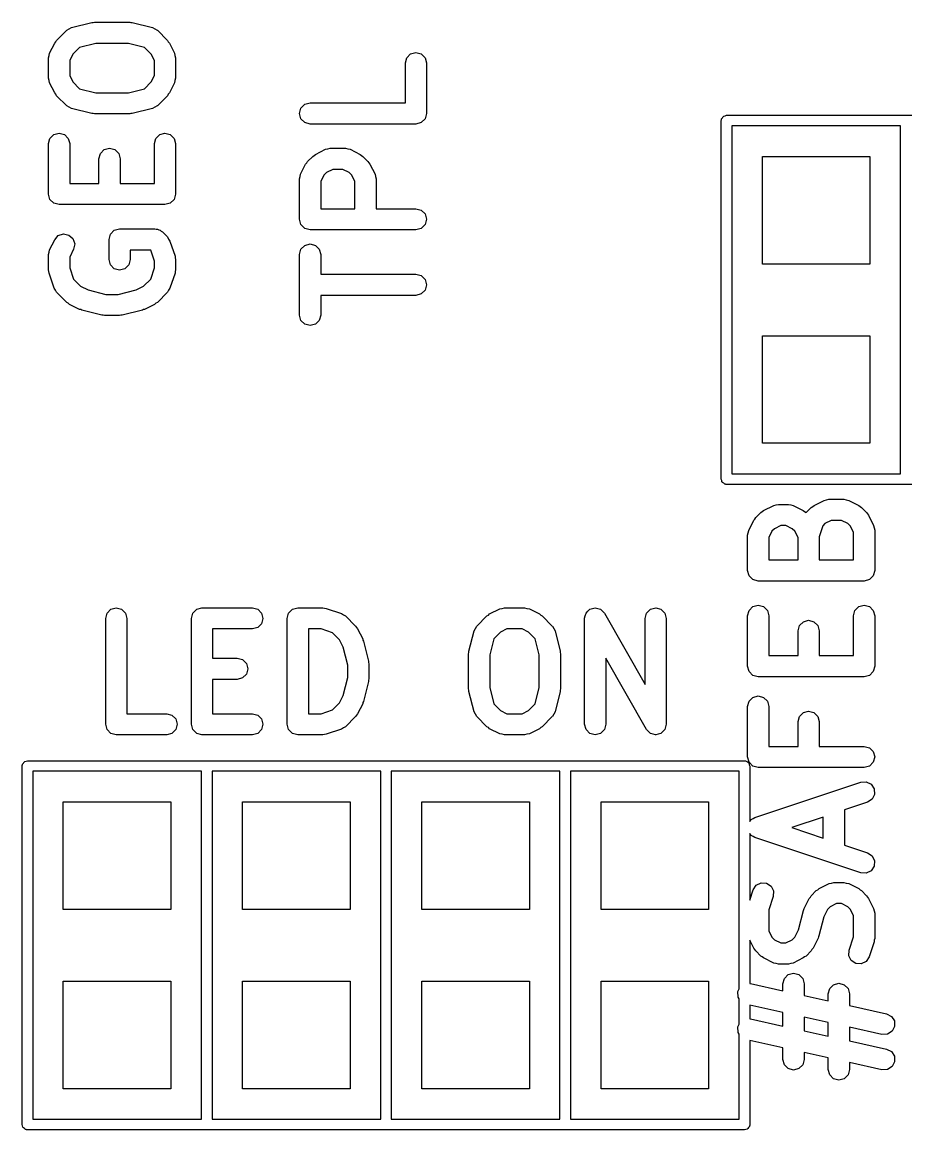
# Model space of a CAD drawing. Extents: x 0.01 to 2.32, y 0.03 to 1.59.
# Drawn here: x 0.717 to 1.21, y 0.947 to 1.565 of the extents above; entities that cross this region are included whole.
import ezdxf

# ---------------------------------------------------------------- set-up
doc = ezdxf.new("R2010")
doc.units = 0
doc.header["$MEASUREMENT"] = 0
doc.layers.add('BLACK', color=7, linetype='CONTINUOUS')

msp = doc.modelspace()

# ---------------------------------------------------------------- linework, layer by layer
at = {"layer": 'BLACK', "linetype": 'CONTINUOUS'}
for p, q in [((0.74466, 1.56193), (0.75591, 1.56474)), ((0.75591, 1.56474), (0.75664, 1.56473)), ((0.75664, 1.56473), (0.75735, 1.56492)), ((0.75735, 1.56492), (0.77703, 1.56492)), ((0.77703, 1.56492), (0.77773, 1.56473)), ((0.77773, 1.56473), (0.77846, 1.56474)), ((0.77846, 1.56474), (0.78971, 1.56193)), ((0.7363, 1.55475), (0.74192, 1.56037)), ((0.74192, 1.56037), (0.74196, 1.5604)), ((0.74196, 1.5604), (0.74199, 1.56044)), ((0.74199, 1.56044), (0.74329, 1.56116)), ((0.74329, 1.56116), (0.74457, 1.5619)), ((0.74457, 1.5619), (0.74462, 1.5619)), ((0.74462, 1.5619), (0.74466, 1.56193)), ((0.78971, 1.56193), (0.78976, 1.5619)), ((0.78976, 1.5619), (0.78981, 1.5619)), ((0.78981, 1.5619), (0.79109, 1.56116)), ((0.79109, 1.56116), (0.79238, 1.56044)), ((0.79238, 1.56044), (0.79241, 1.5604)), ((0.79241, 1.5604), (0.79246, 1.56037)), ((0.79246, 1.56037), (0.79808, 1.55475)), ((0.73238, 1.54759), (0.73519, 1.55321)), ((0.73519, 1.55321), (0.73582, 1.55393)), ((0.73582, 1.55393), (0.7363, 1.55475)), ((0.74912, 1.55087), (0.74533, 1.54708)), ((0.75807, 1.5531), (0.74912, 1.55087)), ((0.7763, 1.5531), (0.75807, 1.5531)), ((0.78526, 1.55087), (0.7763, 1.5531)), ((0.78905, 1.54708), (0.78526, 1.55087)), ((0.79808, 1.55475), (0.79855, 1.55393)), ((0.79855, 1.55393), (0.79919, 1.55321)), ((0.79919, 1.55321), (0.802, 1.54759)), ((0.73176, 1.54495), (0.73211, 1.54626)), ((0.73176, 1.5337), (0.73176, 1.54495)), ((0.73211, 1.54626), (0.73238, 1.54759)), ((0.74533, 1.54708), (0.74357, 1.54356)), ((0.79081, 1.54356), (0.78905, 1.54708)), ((0.802, 1.54759), (0.80227, 1.54626)), ((0.80227, 1.54626), (0.80262, 1.54495)), ((0.80262, 1.54495), (0.80262, 1.5337)), ((0.93081, 1.54214), (0.9316, 1.54509)), ((0.9316, 1.54509), (0.93376, 1.54725)), ((0.93376, 1.54725), (0.93671, 1.54804)), ((0.93671, 1.54804), (0.93967, 1.54725)), ((0.93967, 1.54725), (0.94183, 1.54509)), ((0.94183, 1.54509), (0.94262, 1.54214)), ((0.74357, 1.54356), (0.74357, 1.53509)), ((0.79081, 1.53509), (0.79081, 1.54356)), ((0.93081, 1.51992), (0.93081, 1.54214)), ((0.94262, 1.54214), (0.94262, 1.51402)), ((0.73211, 1.53239), (0.73176, 1.5337)), ((0.73238, 1.53106), (0.73211, 1.53239)), ((0.74357, 1.53509), (0.74533, 1.53157)), ((0.78905, 1.53157), (0.79081, 1.53509)), ((0.80227, 1.53239), (0.802, 1.53106)), ((0.80262, 1.5337), (0.80227, 1.53239)), ((0.73519, 1.52544), (0.73238, 1.53106)), ((0.74533, 1.53157), (0.74912, 1.52778)), ((0.74912, 1.52778), (0.75807, 1.52555)), ((0.7763, 1.52555), (0.78526, 1.52778)), ((0.78526, 1.52778), (0.78905, 1.53157)), ((0.802, 1.53106), (0.79919, 1.52544)), ((0.73582, 1.52472), (0.73519, 1.52544)), ((0.7363, 1.5239), (0.73582, 1.52472)), ((0.74192, 1.51828), (0.7363, 1.5239)), ((0.75807, 1.52555), (0.7763, 1.52555)), ((0.79808, 1.5239), (0.79246, 1.51828)), ((0.79855, 1.52472), (0.79808, 1.5239)), ((0.79919, 1.52544), (0.79855, 1.52472)), ((0.74196, 1.51825), (0.74192, 1.51828)), ((0.74199, 1.51821), (0.74196, 1.51825)), ((0.74328, 1.51749), (0.74199, 1.51821)), ((0.74457, 1.51675), (0.74328, 1.51749)), ((0.74462, 1.51675), (0.74457, 1.51675)), ((0.74466, 1.51672), (0.74462, 1.51675)), ((0.75591, 1.51391), (0.74466, 1.51672)), ((0.75664, 1.51392), (0.75591, 1.51391)), ((0.75735, 1.51373), (0.75664, 1.51392)), ((0.77773, 1.51392), (0.77703, 1.51373)), ((0.77846, 1.51391), (0.77773, 1.51392)), ((0.78971, 1.51672), (0.77846, 1.51391)), ((0.78976, 1.51675), (0.78971, 1.51672)), ((0.78981, 1.51675), (0.78976, 1.51675)), ((0.79109, 1.51749), (0.78981, 1.51675)), ((0.79238, 1.51821), (0.79109, 1.51749)), ((0.79241, 1.51825), (0.79238, 1.51821)), ((0.79246, 1.51828), (0.79241, 1.51825)), ((0.87175, 1.51402), (0.87255, 1.51697)), ((0.87255, 1.51106), (0.87175, 1.51402)), ((0.87255, 1.51697), (0.87471, 1.51913)), ((0.87471, 1.51913), (0.87766, 1.51992)), ((0.87766, 1.51992), (0.93081, 1.51992)), ((0.94262, 1.51402), (0.94183, 1.51106)), ((0.77703, 1.51373), (0.75735, 1.51373)), ((0.87471, 1.5089), (0.87255, 1.51106)), ((0.87766, 1.50811), (0.87471, 1.5089)), ((0.93671, 1.50811), (0.87766, 1.50811)), ((0.93967, 1.5089), (0.93671, 1.50811)), ((0.94183, 1.51106), (0.93967, 1.5089)), ((1.10705, 1.51), (1.10711, 1.51038)), ((1.10705, 1.31), (1.10705, 1.51)), ((1.10709, 1.51051), (1.10716, 1.51063)), ((1.10711, 1.51038), (1.10709, 1.51051)), ((1.10716, 1.51063), (1.10723, 1.51101)), ((1.10723, 1.51101), (1.10772, 1.5116)), ((1.10772, 1.5116), (1.1081, 1.51226)), ((1.1081, 1.51226), (1.10835, 1.51235)), ((1.10835, 1.51235), (1.10852, 1.51256)), ((1.10852, 1.51256), (1.10928, 1.51269)), ((1.10928, 1.51269), (1.11, 1.51295)), ((1.11, 1.51295), (1.61, 1.51295)), ((0.73255, 1.5001), (0.73471, 1.50226)), ((0.73471, 1.50226), (0.73766, 1.50305)), ((0.73766, 1.50305), (0.74061, 1.50226)), ((0.74061, 1.50226), (0.74277, 1.5001)), ((0.7916, 1.5001), (0.79376, 1.50226)), ((0.79376, 1.50226), (0.79671, 1.50305)), ((0.79671, 1.50305), (0.79967, 1.50226)), ((0.79967, 1.50226), (0.80183, 1.5001)), ((1.11295, 1.50705), (1.11295, 1.31295)), ((1.20705, 1.50705), (1.11295, 1.50705)), ((1.20705, 1.31295), (1.20705, 1.50705)), ((0.73176, 1.49714), (0.73255, 1.5001)), ((0.73176, 1.46902), (0.73176, 1.49714)), ((0.74277, 1.5001), (0.74357, 1.49714)), ((0.74357, 1.49714), (0.74357, 1.47493)), ((0.79081, 1.49714), (0.7916, 1.5001)), ((0.79081, 1.47493), (0.79081, 1.49714)), ((0.80183, 1.5001), (0.80262, 1.49714)), ((0.80262, 1.49714), (0.80262, 1.46902)), ((0.75988, 1.48871), (0.76067, 1.49166)), ((0.76067, 1.49166), (0.76283, 1.49382)), ((0.76283, 1.49382), (0.76578, 1.49461)), ((0.76578, 1.49461), (0.76873, 1.49382)), ((0.76873, 1.49382), (0.7709, 1.49166)), ((0.7709, 1.49166), (0.77169, 1.48871)), ((0.8763, 1.48726), (0.87911, 1.49007)), ((0.87911, 1.49007), (0.87993, 1.49055)), ((0.87993, 1.49055), (0.88064, 1.49118)), ((0.88064, 1.49118), (0.88627, 1.49399)), ((0.88627, 1.49399), (0.8876, 1.49426)), ((0.8876, 1.49426), (0.88891, 1.49461)), ((0.88891, 1.49461), (0.89734, 1.49461)), ((0.89734, 1.49461), (0.89866, 1.49426)), ((0.89866, 1.49426), (0.89999, 1.49399)), ((0.89999, 1.49399), (0.90561, 1.49118)), ((0.90561, 1.49118), (0.90632, 1.49055)), ((0.90632, 1.49055), (0.90714, 1.49007)), ((0.90714, 1.49007), (0.90996, 1.48726)), ((1.13, 1.43), (1.13, 1.49)), ((1.13, 1.49), (1.19, 1.49)), ((1.19, 1.49), (1.19, 1.43)), ((0.75988, 1.47493), (0.75988, 1.48871)), ((0.77169, 1.48871), (0.77169, 1.47493)), ((0.87238, 1.4801), (0.87519, 1.48572)), ((0.87519, 1.48572), (0.87582, 1.48643)), ((0.87582, 1.48643), (0.8763, 1.48726)), ((0.90996, 1.48726), (0.91043, 1.48643)), ((0.91043, 1.48643), (0.91106, 1.48572)), ((0.91106, 1.48572), (0.91388, 1.4801)), ((0.87175, 1.47746), (0.87211, 1.47877)), ((0.87175, 1.45496), (0.87175, 1.47746)), ((0.87211, 1.47877), (0.87238, 1.4801)), ((0.88533, 1.47958), (0.88357, 1.47606)), ((0.88678, 1.48104), (0.88533, 1.47958)), ((0.8903, 1.4828), (0.88678, 1.48104)), ((0.89595, 1.4828), (0.8903, 1.4828)), ((0.89947, 1.48104), (0.89595, 1.4828)), ((0.90093, 1.47958), (0.89947, 1.48104)), ((0.90269, 1.47606), (0.90093, 1.47958)), ((0.91388, 1.4801), (0.91415, 1.47877)), ((0.91415, 1.47877), (0.9145, 1.47746)), ((0.9145, 1.47746), (0.9145, 1.46087)), ((0.74357, 1.47493), (0.75988, 1.47493)), ((0.77169, 1.47493), (0.79081, 1.47493)), ((0.88357, 1.47606), (0.88357, 1.46087)), ((0.90269, 1.46087), (0.90269, 1.47606)), ((0.73255, 1.46607), (0.73176, 1.46902)), ((0.73471, 1.46391), (0.73255, 1.46607)), ((0.80183, 1.46607), (0.79967, 1.46391)), ((0.80262, 1.46902), (0.80183, 1.46607)), ((0.73766, 1.46312), (0.73471, 1.46391)), ((0.79671, 1.46312), (0.73766, 1.46312)), ((0.79967, 1.46391), (0.79671, 1.46312)), ((0.88357, 1.46087), (0.90269, 1.46087)), ((0.9145, 1.46087), (0.93671, 1.46087)), ((0.93671, 1.46087), (0.93967, 1.46007)), ((0.93967, 1.46007), (0.94183, 1.45791)), ((0.87255, 1.45201), (0.87175, 1.45496)), ((0.87471, 1.44985), (0.87255, 1.45201)), ((0.94183, 1.45201), (0.93967, 1.44985)), ((0.94183, 1.45791), (0.94262, 1.45496)), ((0.94262, 1.45496), (0.94183, 1.45201)), ((0.73519, 1.44354), (0.73722, 1.44583)), ((0.73722, 1.44583), (0.74012, 1.44679)), ((0.74012, 1.44679), (0.74311, 1.44618)), ((0.74311, 1.44618), (0.7454, 1.44415)), ((0.7655, 1.44371), (0.76629, 1.44666)), ((0.76629, 1.44666), (0.76845, 1.44883)), ((0.76845, 1.44883), (0.77141, 1.44962)), ((0.77141, 1.44962), (0.79109, 1.44962)), ((0.79109, 1.44962), (0.79184, 1.44942)), ((0.79184, 1.44942), (0.79262, 1.44942)), ((0.79262, 1.44942), (0.79329, 1.44903)), ((0.79329, 1.44903), (0.79404, 1.44883)), ((0.79404, 1.44883), (0.79459, 1.44828)), ((0.79459, 1.44828), (0.79527, 1.44789)), ((0.79527, 1.44789), (0.79808, 1.44508)), ((0.87766, 1.44906), (0.87471, 1.44985)), ((0.93671, 1.44906), (0.87766, 1.44906)), ((0.93967, 1.44985), (0.93671, 1.44906)), ((0.73238, 1.43792), (0.73519, 1.44354)), ((0.7454, 1.44415), (0.74637, 1.44125)), ((0.74637, 1.44125), (0.74575, 1.43826)), ((0.7655, 1.43246), (0.7655, 1.44371)), ((0.79808, 1.44508), (0.79876, 1.4439)), ((0.79876, 1.4439), (0.79951, 1.44277)), ((0.79951, 1.44277), (0.80232, 1.43433)), ((0.87255, 1.43823), (0.87471, 1.44039)), ((0.87471, 1.44039), (0.87766, 1.44118)), ((0.87766, 1.44118), (0.88061, 1.44039)), ((0.88061, 1.44039), (0.88277, 1.43823)), ((0.73176, 1.43528), (0.73211, 1.43659)), ((0.73176, 1.42684), (0.73176, 1.43528)), ((0.73211, 1.43659), (0.73238, 1.43792)), ((0.74575, 1.43826), (0.74357, 1.43388)), ((0.74357, 1.43388), (0.74357, 1.4278)), ((0.78865, 1.43781), (0.77731, 1.43781)), ((0.77731, 1.43781), (0.77731, 1.43246)), ((0.78874, 1.43771), (0.78865, 1.43781)), ((0.79081, 1.43151), (0.78874, 1.43771)), ((0.80232, 1.43433), (0.80237, 1.43338)), ((0.87175, 1.43528), (0.87255, 1.43823)), ((0.87175, 1.40153), (0.87175, 1.43528)), ((0.88277, 1.43823), (0.88357, 1.43528)), ((0.88357, 1.43528), (0.88357, 1.42431)), ((0.74357, 1.4278), (0.74563, 1.42159)), ((0.76629, 1.42951), (0.7655, 1.43246)), ((0.76845, 1.42735), (0.76629, 1.42951)), ((0.77141, 1.42656), (0.76845, 1.42735)), ((0.77436, 1.42735), (0.77141, 1.42656)), ((0.77652, 1.42951), (0.77436, 1.42735)), ((0.77731, 1.43246), (0.77652, 1.42951)), ((0.78874, 1.42159), (0.79081, 1.4278)), ((0.79081, 1.4278), (0.79081, 1.43151)), ((0.80237, 1.43338), (0.80262, 1.43246)), ((0.80262, 1.43246), (0.80262, 1.42684)), ((1.19, 1.43), (1.13, 1.43)), ((0.732, 1.42592), (0.73176, 1.42684)), ((0.73206, 1.42497), (0.732, 1.42592)), ((0.73487, 1.41654), (0.73206, 1.42497)), ((0.74563, 1.42159), (0.7496, 1.41763)), ((0.78478, 1.41763), (0.78874, 1.42159)), ((0.80232, 1.42497), (0.79951, 1.41654)), ((0.80237, 1.42592), (0.80232, 1.42497)), ((0.80262, 1.42684), (0.80237, 1.42592)), ((0.88357, 1.42431), (0.93671, 1.42431)), ((0.93671, 1.42431), (0.93967, 1.42352)), ((0.93967, 1.42352), (0.94183, 1.42136)), ((0.94183, 1.42136), (0.94262, 1.4184)), ((0.73562, 1.4154), (0.73487, 1.41654)), ((0.7363, 1.41423), (0.73562, 1.4154)), ((0.7496, 1.41763), (0.75378, 1.41554)), ((0.75378, 1.41554), (0.7637, 1.41306)), ((0.77068, 1.41306), (0.78059, 1.41554)), ((0.78059, 1.41554), (0.78478, 1.41763)), ((0.79876, 1.4154), (0.79808, 1.41423)), ((0.79951, 1.41654), (0.79876, 1.4154)), ((0.94183, 1.41545), (0.93967, 1.41329)), ((0.94262, 1.4184), (0.94183, 1.41545)), ((0.74192, 1.4086), (0.7363, 1.41423)), ((0.7637, 1.41306), (0.77068, 1.41306)), ((0.79808, 1.41423), (0.79246, 1.4086)), ((0.93671, 1.4125), (0.88357, 1.4125)), ((0.88357, 1.4125), (0.88357, 1.40153)), ((0.93967, 1.41329), (0.93671, 1.4125)), ((0.74274, 1.40813), (0.74192, 1.4086)), ((0.74346, 1.4075), (0.74274, 1.40813)), ((0.74908, 1.40468), (0.74346, 1.4075)), ((0.74972, 1.40455), (0.74908, 1.40468)), ((0.75029, 1.40424), (0.74972, 1.40455)), ((0.76154, 1.40142), (0.75029, 1.40424)), ((0.78409, 1.40424), (0.77284, 1.40142)), ((0.78466, 1.40455), (0.78409, 1.40424)), ((0.7853, 1.40468), (0.78466, 1.40455)), ((0.79092, 1.4075), (0.7853, 1.40468)), ((0.79163, 1.40813), (0.79092, 1.4075)), ((0.79246, 1.4086), (0.79163, 1.40813)), ((0.76227, 1.40144), (0.76154, 1.40142)), ((0.76297, 1.40125), (0.76227, 1.40144)), ((0.77141, 1.40125), (0.76297, 1.40125)), ((0.77211, 1.40144), (0.77141, 1.40125)), ((0.77284, 1.40142), (0.77211, 1.40144)), ((0.87255, 1.39858), (0.87175, 1.40153)), ((0.87471, 1.39642), (0.87255, 1.39858)), ((0.87766, 1.39562), (0.87471, 1.39642)), ((0.88061, 1.39642), (0.87766, 1.39562)), ((0.88277, 1.39858), (0.88061, 1.39642)), ((0.88357, 1.40153), (0.88277, 1.39858)), ((1.13, 1.33), (1.13, 1.39)), ((1.13, 1.39), (1.19, 1.39)), ((1.19, 1.39), (1.19, 1.33)), ((1.19, 1.33), (1.13, 1.33)), ((1.10731, 1.30928), (1.10705, 1.31)), ((1.11295, 1.31295), (1.20705, 1.31295)), ((1.10744, 1.30852), (1.10731, 1.30928)), ((1.10765, 1.30835), (1.10744, 1.30852)), ((1.10774, 1.3081), (1.10765, 1.30835)), ((1.1084, 1.30772), (1.10774, 1.3081)), ((1.10899, 1.30723), (1.1084, 1.30772)), ((1.10937, 1.30716), (1.10899, 1.30723)), ((1.10949, 1.30709), (1.10937, 1.30716)), ((1.10962, 1.30711), (1.10949, 1.30709)), ((1.11, 1.30705), (1.10962, 1.30711)), ((1.61, 1.30705), (1.11, 1.30705)), ((1.15877, 1.29532), (1.16439, 1.29813)), ((1.16439, 1.29813), (1.16572, 1.2984)), ((1.16572, 1.2984), (1.16703, 1.29875)), ((1.16703, 1.29875), (1.17547, 1.29875)), ((1.17547, 1.29875), (1.17678, 1.2984)), ((1.17678, 1.2984), (1.17811, 1.29813)), ((1.17811, 1.29813), (1.18373, 1.29532)), ((1.1263, 1.28859), (1.12911, 1.2914)), ((1.12911, 1.2914), (1.12993, 1.29187)), ((1.12993, 1.29187), (1.13064, 1.2925)), ((1.13064, 1.2925), (1.13627, 1.29532)), ((1.13627, 1.29532), (1.1376, 1.29559)), ((1.1376, 1.29559), (1.13891, 1.29594)), ((1.13891, 1.29594), (1.14453, 1.29594)), ((1.14453, 1.29594), (1.14584, 1.29559)), ((1.14584, 1.29559), (1.14717, 1.29532)), ((1.14717, 1.29532), (1.1528, 1.2925)), ((1.1528, 1.2925), (1.15351, 1.29187)), ((1.15351, 1.29187), (1.15433, 1.2914)), ((1.15433, 1.2914), (1.15439, 1.29134)), ((1.15439, 1.29134), (1.15442, 1.2914)), ((1.15442, 1.2914), (1.15723, 1.29421)), ((1.15723, 1.29421), (1.15805, 1.29468)), ((1.15805, 1.29468), (1.15877, 1.29532)), ((1.18373, 1.29532), (1.18444, 1.29468)), ((1.18444, 1.29468), (1.18527, 1.29421)), ((1.18527, 1.29421), (1.18808, 1.2914)), ((1.18808, 1.2914), (1.18855, 1.29057)), ((1.12238, 1.28143), (1.12519, 1.28705)), ((1.12519, 1.28705), (1.12582, 1.28776)), ((1.12582, 1.28776), (1.1263, 1.28859)), ((1.1649, 1.28518), (1.16376, 1.28403)), ((1.16842, 1.28694), (1.1649, 1.28518)), ((1.17407, 1.28694), (1.16842, 1.28694)), ((1.17759, 1.28518), (1.17407, 1.28694)), ((1.17905, 1.28372), (1.17759, 1.28518)), ((1.18855, 1.29057), (1.18919, 1.28986)), ((1.18919, 1.28986), (1.192, 1.28424)), ((1.12175, 1.27879), (1.12211, 1.2801)), ((1.12211, 1.2801), (1.12238, 1.28143)), ((1.13533, 1.28091), (1.13357, 1.27739)), ((1.13678, 1.28237), (1.13533, 1.28091)), ((1.1403, 1.28413), (1.13678, 1.28237)), ((1.14314, 1.28413), (1.1403, 1.28413)), ((1.14666, 1.28237), (1.14314, 1.28413)), ((1.14812, 1.28091), (1.14666, 1.28237)), ((1.14988, 1.27739), (1.14812, 1.28091)), ((1.16376, 1.28403), (1.16169, 1.27783)), ((1.18081, 1.2802), (1.17905, 1.28372)), ((1.18081, 1.26501), (1.18081, 1.2802)), ((1.192, 1.28424), (1.19227, 1.28291)), ((1.19227, 1.28291), (1.19262, 1.2816)), ((1.19262, 1.2816), (1.19262, 1.2591)), ((1.12175, 1.2591), (1.12175, 1.27879)), ((1.13357, 1.27739), (1.13357, 1.26501)), ((1.14988, 1.26501), (1.14988, 1.27739)), ((1.16169, 1.27783), (1.16169, 1.26501)), ((1.13357, 1.26501), (1.14988, 1.26501)), ((1.16169, 1.26501), (1.18081, 1.26501)), ((1.12255, 1.25615), (1.12175, 1.2591)), ((1.12471, 1.25399), (1.12255, 1.25615)), ((1.19183, 1.25615), (1.18967, 1.25399)), ((1.19262, 1.2591), (1.19183, 1.25615)), ((1.12766, 1.25319), (1.12471, 1.25399)), ((1.18672, 1.25319), (1.12766, 1.25319)), ((1.18967, 1.25399), (1.18672, 1.25319)), ((0.76444, 1.23529), (0.7666, 1.23745)), ((0.7666, 1.23745), (0.76955, 1.23825)), ((0.76955, 1.23825), (0.7725, 1.23745)), ((0.7725, 1.23745), (0.77466, 1.23529)), ((0.81224, 1.23529), (0.8144, 1.23745)), ((0.8144, 1.23745), (0.81736, 1.23825)), ((0.81736, 1.23825), (0.84548, 1.23825)), ((0.84548, 1.23825), (0.84843, 1.23745)), ((0.84843, 1.23745), (0.85059, 1.23529)), ((0.86567, 1.23529), (0.86784, 1.23745)), ((0.86784, 1.23745), (0.87079, 1.23825)), ((0.87079, 1.23825), (0.88485, 1.23825)), ((0.88485, 1.23825), (0.88577, 1.238)), ((0.88577, 1.238), (0.88672, 1.23794)), ((0.88672, 1.23794), (0.89515, 1.23513)), ((0.97782, 1.23481), (0.98344, 1.23762)), ((0.98344, 1.23762), (0.98477, 1.23789)), ((0.98477, 1.23789), (0.98608, 1.23825)), ((0.98608, 1.23825), (0.99733, 1.23825)), ((0.99733, 1.23825), (0.99865, 1.23789)), ((0.99865, 1.23789), (0.99997, 1.23762)), ((0.99997, 1.23762), (1.0056, 1.23481)), ((1.0316, 1.23532), (1.03268, 1.23638)), ((1.03268, 1.23638), (1.03375, 1.23745)), ((1.03375, 1.23745), (1.03376, 1.23746)), ((1.03376, 1.23746), (1.03377, 1.23747)), ((1.03377, 1.23747), (1.03524, 1.23785)), ((1.03524, 1.23785), (1.0367, 1.23825)), ((1.0367, 1.23825), (1.03672, 1.23824)), ((1.03672, 1.23824), (1.03673, 1.23825)), ((1.03673, 1.23825), (1.0382, 1.23785)), ((1.0382, 1.23785), (1.03966, 1.23745)), ((1.03966, 1.23745), (1.03967, 1.23744)), ((1.03967, 1.23744), (1.03968, 1.23744)), ((1.03968, 1.23744), (1.04075, 1.23636)), ((1.04075, 1.23636), (1.04182, 1.23529)), ((1.06534, 1.23529), (1.0675, 1.23745)), ((1.0675, 1.23745), (1.07045, 1.23825)), ((1.07045, 1.23825), (1.0734, 1.23745)), ((1.0734, 1.23745), (1.07556, 1.23529)), ((1.12175, 1.23379), (1.12255, 1.23674)), ((1.12255, 1.23674), (1.12471, 1.23891)), ((1.12471, 1.23891), (1.12766, 1.2397)), ((1.12766, 1.2397), (1.13061, 1.23891)), ((1.13061, 1.23891), (1.13277, 1.23674)), ((1.13277, 1.23674), (1.13357, 1.23379)), ((1.18081, 1.23379), (1.1816, 1.23674)), ((1.1816, 1.23674), (1.18376, 1.23891)), ((1.18376, 1.23891), (1.18672, 1.2397)), ((1.18672, 1.2397), (1.18967, 1.23891)), ((1.18967, 1.23891), (1.19183, 1.23674)), ((1.19183, 1.23674), (1.19262, 1.23379)), ((0.76365, 1.23234), (0.76444, 1.23529)), ((0.76365, 1.17328), (0.76365, 1.23234)), ((0.77466, 1.23529), (0.77546, 1.23234)), ((0.77546, 1.23234), (0.77546, 1.17919)), ((0.81145, 1.23234), (0.81224, 1.23529)), ((0.81145, 1.17328), (0.81145, 1.23234)), ((0.85059, 1.23529), (0.85138, 1.23234)), ((0.85138, 1.23234), (0.85059, 1.22939)), ((0.86488, 1.23234), (0.86567, 1.23529)), ((0.86488, 1.17328), (0.86488, 1.23234)), ((0.89515, 1.23513), (0.89628, 1.23438)), ((0.89628, 1.23438), (0.89746, 1.2337)), ((0.89746, 1.2337), (0.90309, 1.22808)), ((0.97066, 1.22808), (0.97628, 1.2337)), ((0.97628, 1.2337), (0.97711, 1.23418)), ((0.97711, 1.23418), (0.97782, 1.23481)), ((1.0056, 1.23481), (1.00631, 1.23418)), ((1.00631, 1.23418), (1.00713, 1.2337)), ((1.00713, 1.2337), (1.01276, 1.22808)), ((1.0308, 1.23237), (1.0312, 1.23383)), ((1.0308, 1.23235), (1.0308, 1.23237)), ((1.0308, 1.23234), (1.0308, 1.23235)), ((1.0308, 1.17328), (1.0308, 1.23234)), ((1.0312, 1.23383), (1.03159, 1.23529)), ((1.03159, 1.23529), (1.0316, 1.2353)), ((1.0316, 1.2353), (1.0316, 1.23532)), ((1.04182, 1.23529), (1.04182, 1.23528)), ((1.04182, 1.23528), (1.04183, 1.23527)), ((1.04183, 1.23527), (1.06454, 1.19552)), ((1.06454, 1.23234), (1.06534, 1.23529)), ((1.06454, 1.19552), (1.06454, 1.23234)), ((1.07556, 1.23529), (1.07636, 1.23234)), ((1.07636, 1.23234), (1.07636, 1.17328)), ((1.12175, 1.20567), (1.12175, 1.23379)), ((1.13357, 1.23379), (1.13357, 1.21157)), ((1.15067, 1.22831), (1.15283, 1.23047)), ((1.15283, 1.23047), (1.15578, 1.23126)), ((1.15578, 1.23126), (1.15873, 1.23047)), ((1.15873, 1.23047), (1.1609, 1.22831)), ((1.18081, 1.21157), (1.18081, 1.23379)), ((1.19262, 1.23379), (1.19262, 1.20567)), ((0.84548, 1.22643), (0.82326, 1.22643)), ((0.82326, 1.22643), (0.82326, 1.21012)), ((0.84843, 1.22723), (0.84548, 1.22643)), ((0.85059, 1.22939), (0.84843, 1.22723)), ((0.87669, 1.22643), (0.87669, 1.17919)), ((0.88389, 1.22643), (0.87669, 1.22643)), ((0.89009, 1.22437), (0.88389, 1.22643)), ((0.89406, 1.22041), (0.89009, 1.22437)), ((0.90309, 1.22808), (0.90356, 1.22726)), ((0.90356, 1.22726), (0.90419, 1.22654)), ((0.90419, 1.22654), (0.907, 1.22092)), ((0.9663, 1.21409), (0.96911, 1.22534)), ((0.96911, 1.22534), (0.96913, 1.22538)), ((0.96913, 1.22543), (0.96987, 1.22671)), ((0.96913, 1.22538), (0.96913, 1.22543)), ((0.96987, 1.22671), (0.97059, 1.22801)), ((0.97059, 1.22801), (0.97064, 1.22803)), ((0.97064, 1.22803), (0.97066, 1.22808)), ((0.98396, 1.22467), (0.98017, 1.22088)), ((0.98748, 1.22643), (0.98396, 1.22467)), ((0.99594, 1.22643), (0.98748, 1.22643)), ((0.99946, 1.22467), (0.99594, 1.22643)), ((1.00325, 1.22088), (0.99946, 1.22467)), ((1.01276, 1.22808), (1.01278, 1.22803)), ((1.01278, 1.22803), (1.01283, 1.22801)), ((1.01283, 1.22801), (1.01355, 1.22671)), ((1.01355, 1.22671), (1.01429, 1.22543)), ((1.01429, 1.22543), (1.01429, 1.22538)), ((1.01429, 1.22538), (1.01431, 1.22534)), ((1.01431, 1.22534), (1.01712, 1.21409)), ((1.14988, 1.22535), (1.15067, 1.22831)), ((1.14988, 1.21157), (1.14988, 1.22535)), ((1.1609, 1.22831), (1.16169, 1.22535)), ((1.16169, 1.22535), (1.16169, 1.21157)), ((0.89615, 1.21622), (0.89406, 1.22041)), ((0.907, 1.22092), (0.90713, 1.22028)), ((0.90713, 1.22028), (0.90745, 1.21971)), ((0.90745, 1.21971), (0.91026, 1.20846)), ((0.98017, 1.22088), (0.97793, 1.21193)), ((1.00549, 1.21193), (1.00325, 1.22088)), ((0.89863, 1.2063), (0.89615, 1.21622)), ((0.96612, 1.21265), (0.96631, 1.21336)), ((0.96612, 1.19297), (0.96612, 1.21265)), ((0.96631, 1.21336), (0.9663, 1.21409)), ((0.97793, 1.21193), (0.97793, 1.1937)), ((1.00549, 1.1937), (1.00549, 1.21193)), ((1.01712, 1.21409), (1.01711, 1.21336)), ((1.01711, 1.21336), (1.0173, 1.21265)), ((1.0173, 1.21265), (1.0173, 1.19297)), ((1.13357, 1.21157), (1.14988, 1.21157)), ((1.16169, 1.21157), (1.18081, 1.21157)), ((0.82326, 1.21012), (0.83704, 1.21012)), ((0.83704, 1.21012), (0.83999, 1.20933)), ((0.83999, 1.20933), (0.84216, 1.20717)), ((0.84216, 1.20717), (0.84295, 1.20422)), ((0.89863, 1.19932), (0.89863, 1.2063)), ((0.91026, 1.20846), (0.91025, 1.20773)), ((0.91025, 1.20773), (0.91044, 1.20703)), ((0.91044, 1.20703), (0.91044, 1.19859)), ((1.06532, 1.17035), (1.04261, 1.2101)), ((1.04261, 1.2101), (1.04261, 1.17328)), ((1.12255, 1.20272), (1.12175, 1.20567)), ((1.19262, 1.20567), (1.19183, 1.20272)), ((0.83999, 1.1991), (0.83704, 1.19831)), ((0.84216, 1.20127), (0.83999, 1.1991)), ((0.84295, 1.20422), (0.84216, 1.20127)), ((0.89615, 1.18941), (0.89863, 1.19932)), ((1.12471, 1.20055), (1.12255, 1.20272)), ((1.12766, 1.19976), (1.12471, 1.20055)), ((1.18672, 1.19976), (1.12766, 1.19976)), ((1.18967, 1.20055), (1.18672, 1.19976)), ((1.19183, 1.20272), (1.18967, 1.20055)), ((0.83704, 1.19831), (0.82326, 1.19831)), ((0.82326, 1.19831), (0.82326, 1.17919)), ((0.91026, 1.19716), (0.90745, 1.18591)), ((0.91044, 1.19859), (0.91025, 1.19789)), ((0.91025, 1.19789), (0.91026, 1.19716)), ((0.96631, 1.19227), (0.96612, 1.19297)), ((0.97793, 1.1937), (0.98017, 1.18474)), ((1.00325, 1.18474), (1.00549, 1.1937)), ((1.0173, 1.19297), (1.01711, 1.19227)), ((0.89406, 1.18522), (0.89615, 1.18941)), ((0.9663, 1.19154), (0.96631, 1.19227)), ((0.96911, 1.18029), (0.9663, 1.19154)), ((1.01712, 1.19154), (1.01431, 1.18029)), ((1.01711, 1.19227), (1.01712, 1.19154)), ((1.12255, 1.18612), (1.12471, 1.18829)), ((1.12471, 1.18829), (1.12766, 1.18908)), ((1.12766, 1.18908), (1.13061, 1.18829)), ((1.13061, 1.18829), (1.13277, 1.18612)), ((0.88389, 1.17919), (0.89009, 1.18126)), ((0.89009, 1.18126), (0.89406, 1.18522)), ((0.907, 1.1847), (0.90419, 1.17908)), ((0.90713, 1.18534), (0.907, 1.1847)), ((0.90745, 1.18591), (0.90713, 1.18534)), ((0.96913, 1.18024), (0.96911, 1.18029)), ((0.96913, 1.18019), (0.96913, 1.18024)), ((0.96987, 1.17891), (0.96913, 1.18019)), ((0.98017, 1.18474), (0.98396, 1.18095)), ((0.98396, 1.18095), (0.98748, 1.17919)), ((0.99594, 1.17919), (0.99946, 1.18095)), ((0.99946, 1.18095), (1.00325, 1.18474)), ((1.01429, 1.18019), (1.01355, 1.17891)), ((1.01431, 1.18029), (1.01429, 1.18024)), ((1.01429, 1.18024), (1.01429, 1.18019)), ((1.12175, 1.18317), (1.12255, 1.18612)), ((1.12175, 1.15505), (1.12175, 1.18317)), ((1.13277, 1.18612), (1.13357, 1.18317)), ((1.13357, 1.18317), (1.13357, 1.16096)), ((1.15283, 1.17985), (1.15578, 1.18064)), ((1.15578, 1.18064), (1.15873, 1.17985)), ((0.77546, 1.17919), (0.79767, 1.17919)), ((0.79767, 1.17919), (0.80062, 1.1784)), ((0.80062, 1.1784), (0.80279, 1.17624)), ((0.80279, 1.17624), (0.80358, 1.17328)), ((0.82326, 1.17919), (0.84548, 1.17919)), ((0.84548, 1.17919), (0.84843, 1.1784)), ((0.84843, 1.1784), (0.85059, 1.17624)), ((0.85059, 1.17624), (0.85138, 1.17328)), ((0.87669, 1.17919), (0.88389, 1.17919)), ((0.90309, 1.17755), (0.89746, 1.17192)), ((0.90356, 1.17837), (0.90309, 1.17755)), ((0.90419, 1.17908), (0.90356, 1.17837)), ((0.97059, 1.17762), (0.96987, 1.17891)), ((0.97064, 1.17759), (0.97059, 1.17762)), ((0.97066, 1.17755), (0.97064, 1.17759)), ((0.97628, 1.17192), (0.97066, 1.17755)), ((0.98748, 1.17919), (0.99594, 1.17919)), ((1.01276, 1.17755), (1.00713, 1.17192)), ((1.01278, 1.17759), (1.01276, 1.17755)), ((1.01283, 1.17762), (1.01278, 1.17759)), ((1.01355, 1.17891), (1.01283, 1.17762)), ((1.14988, 1.17474), (1.15067, 1.17769)), ((1.14988, 1.16096), (1.14988, 1.17474)), ((1.15067, 1.17769), (1.15283, 1.17985)), ((1.15873, 1.17985), (1.1609, 1.17769)), ((1.1609, 1.17769), (1.16169, 1.17474)), ((1.16169, 1.17474), (1.16169, 1.16096)), ((0.76444, 1.17033), (0.76365, 1.17328)), ((0.7666, 1.16817), (0.76444, 1.17033)), ((0.76955, 1.16738), (0.7666, 1.16817)), ((0.80062, 1.16817), (0.79767, 1.16738)), ((0.80279, 1.17033), (0.80062, 1.16817)), ((0.80358, 1.17328), (0.80279, 1.17033)), ((0.81224, 1.17033), (0.81145, 1.17328)), ((0.8144, 1.16817), (0.81224, 1.17033)), ((0.81736, 1.16738), (0.8144, 1.16817)), ((0.84843, 1.16817), (0.84548, 1.16738)), ((0.85059, 1.17033), (0.84843, 1.16817)), ((0.85138, 1.17328), (0.85059, 1.17033)), ((0.86567, 1.17033), (0.86488, 1.17328)), ((0.86784, 1.16817), (0.86567, 1.17033)), ((0.87079, 1.16738), (0.86784, 1.16817)), ((0.89515, 1.17049), (0.88672, 1.16768)), ((0.89628, 1.17124), (0.89515, 1.17049)), ((0.89746, 1.17192), (0.89628, 1.17124)), ((0.97711, 1.17145), (0.97628, 1.17192)), ((0.97782, 1.17081), (0.97711, 1.17145)), ((0.98344, 1.168), (0.97782, 1.17081)), ((0.98477, 1.16773), (0.98344, 1.168)), ((0.99997, 1.168), (0.99865, 1.16773)), ((1.0056, 1.17081), (0.99997, 1.168)), ((1.00631, 1.17145), (1.0056, 1.17081)), ((1.00713, 1.17192), (1.00631, 1.17145)), ((1.03159, 1.17033), (1.0308, 1.17328)), ((1.03375, 1.16817), (1.03159, 1.17033)), ((1.0367, 1.16738), (1.03375, 1.16817)), ((1.03966, 1.16817), (1.0367, 1.16738)), ((1.04182, 1.17033), (1.03966, 1.16817)), ((1.04261, 1.17328), (1.04182, 1.17033)), ((1.06533, 1.17034), (1.06532, 1.17035)), ((1.06534, 1.17033), (1.06533, 1.17034)), ((1.06641, 1.16926), (1.06534, 1.17033)), ((1.06747, 1.16818), (1.06641, 1.16926)), ((1.06749, 1.16818), (1.06747, 1.16818)), ((1.0675, 1.16817), (1.06749, 1.16818)), ((1.06896, 1.16778), (1.0675, 1.16817)), ((1.07042, 1.16738), (1.06896, 1.16778)), ((1.07338, 1.16816), (1.07191, 1.16777)), ((1.07339, 1.16817), (1.07338, 1.16816)), ((1.0734, 1.16817), (1.07339, 1.16817)), ((1.07447, 1.16924), (1.0734, 1.16817)), ((1.07555, 1.17031), (1.07447, 1.16924)), ((1.07556, 1.17033), (1.07555, 1.17032)), ((1.07555, 1.17032), (1.07555, 1.17031)), ((1.07596, 1.17179), (1.07556, 1.17033)), ((1.07636, 1.17326), (1.07596, 1.17179)), ((1.07636, 1.17328), (1.07635, 1.17327)), ((1.07635, 1.17327), (1.07636, 1.17326)), ((0.79767, 1.16738), (0.76955, 1.16738)), ((0.84548, 1.16738), (0.81736, 1.16738)), ((0.88485, 1.16738), (0.87079, 1.16738)), ((0.88577, 1.16763), (0.88485, 1.16738)), ((0.88672, 1.16768), (0.88577, 1.16763)), ((0.98608, 1.16738), (0.98477, 1.16773)), ((0.99733, 1.16738), (0.98608, 1.16738)), ((0.99865, 1.16773), (0.99733, 1.16738)), ((1.07044, 1.16738), (1.07042, 1.16738)), ((1.07045, 1.16738), (1.07044, 1.16738)), ((1.07191, 1.16777), (1.07045, 1.16738)), ((1.13357, 1.16096), (1.14988, 1.16096)), ((1.16169, 1.16096), (1.18672, 1.16096)), ((1.18672, 1.16096), (1.18967, 1.16016)), ((1.18967, 1.16016), (1.19183, 1.158)), ((1.19183, 1.158), (1.19262, 1.15505)), ((0.71705, 1.15), (0.71711, 1.15038)), ((0.71705, 0.95), (0.71705, 1.15)), ((0.71709, 1.15051), (0.71716, 1.15063)), ((0.71711, 1.15038), (0.71709, 1.15051)), ((0.71716, 1.15063), (0.71723, 1.15101)), ((0.71723, 1.15101), (0.71772, 1.1516)), ((0.71772, 1.1516), (0.7181, 1.15226)), ((0.7181, 1.15226), (0.71835, 1.15235)), ((0.71835, 1.15235), (0.71852, 1.15256)), ((0.71852, 1.15256), (0.71928, 1.15269)), ((0.71928, 1.15269), (0.72, 1.15295)), ((0.72, 1.15295), (1.12, 1.15295)), ((1.12, 1.15295), (1.12038, 1.15289)), ((1.12038, 1.15289), (1.12051, 1.15291)), ((1.12051, 1.15291), (1.12063, 1.15284)), ((1.12063, 1.15284), (1.12101, 1.15277)), ((1.12101, 1.15277), (1.1216, 1.15228)), ((1.1216, 1.15228), (1.12226, 1.1519)), ((1.12255, 1.1521), (1.12175, 1.15505)), ((1.12226, 1.1519), (1.12235, 1.15165)), ((1.12235, 1.15165), (1.12256, 1.15148)), ((1.12471, 1.14994), (1.12255, 1.1521)), ((1.12256, 1.15148), (1.12269, 1.15072)), ((1.12269, 1.15072), (1.12295, 1.15)), ((1.12295, 1.15), (1.12295, 1.11902)), ((1.12766, 1.14915), (1.12471, 1.14994)), ((1.18967, 1.14994), (1.18672, 1.14915)), ((1.19183, 1.1521), (1.18967, 1.14994)), ((1.19262, 1.15505), (1.19183, 1.1521)), ((0.72295, 1.14705), (0.72295, 0.95295)), ((0.81705, 1.14705), (0.72295, 1.14705)), ((0.81705, 0.95295), (0.81705, 1.14705)), ((0.82295, 1.14705), (0.82295, 0.95295)), ((0.91705, 1.14705), (0.82295, 1.14705)), ((0.91705, 0.95295), (0.91705, 1.14705)), ((0.92295, 1.14705), (0.92295, 0.95295)), ((1.01705, 1.14705), (0.92295, 1.14705)), ((1.01705, 0.95295), (1.01705, 1.14705)), ((1.02295, 1.14705), (1.02295, 0.95295)), ((1.11705, 1.14705), (1.02295, 1.14705)), ((1.11705, 1.02565), (1.11705, 1.14705)), ((1.18672, 1.14915), (1.12766, 1.14915)), ((1.12579, 1.12128), (1.18485, 1.14097)), ((1.18485, 1.14097), (1.1879, 1.14115)), ((1.1879, 1.14115), (1.19063, 1.13978)), ((1.19063, 1.13978), (1.19232, 1.13723)), ((1.19232, 1.13723), (1.1925, 1.13418)), ((1.19113, 1.13145), (1.18858, 1.12976)), ((1.1925, 1.13418), (1.19113, 1.13145)), ((0.74, 1.07), (0.74, 1.13)), ((0.74, 1.13), (0.8, 1.13)), ((0.8, 1.13), (0.8, 1.07)), ((0.84, 1.07), (0.84, 1.13)), ((0.84, 1.13), (0.9, 1.13)), ((0.9, 1.13), (0.9, 1.07)), ((0.94, 1.07), (0.94, 1.13)), ((0.94, 1.13), (1, 1.13)), ((1, 1.13), (1, 1.07)), ((1.04, 1.07), (1.04, 1.13)), ((1.04, 1.13), (1.1, 1.13)), ((1.1, 1.13), (1.1, 1.07)), ((1.18858, 1.12976), (1.17575, 1.12548)), ((1.17575, 1.12548), (1.17575, 1.10588)), ((1.12295, 1.11902), (1.12324, 1.1196)), ((1.12324, 1.1196), (1.12354, 1.1198)), ((1.12354, 1.1198), (1.12374, 1.1201)), ((1.12374, 1.1201), (1.1248, 1.12063)), ((1.1248, 1.12063), (1.12579, 1.12128)), ((1.16394, 1.12155), (1.14634, 1.11568)), ((1.16394, 1.10981), (1.16394, 1.12155)), ((1.12324, 1.11176), (1.12295, 1.11234)), ((1.12295, 1.11234), (1.12295, 1.07524)), ((1.14634, 1.11568), (1.16394, 1.10981)), ((1.12354, 1.11156), (1.12324, 1.11176)), ((1.12374, 1.11126), (1.12354, 1.11156)), ((1.1248, 1.11073), (1.12374, 1.11126)), ((1.12579, 1.11008), (1.1248, 1.11073)), ((1.18485, 1.09039), (1.12579, 1.11008)), ((1.17575, 1.10588), (1.18858, 1.1016)), ((1.18858, 1.1016), (1.19113, 1.09991)), ((1.19113, 1.09991), (1.1925, 1.09718)), ((1.19232, 1.09413), (1.19063, 1.09158)), ((1.1925, 1.09718), (1.19232, 1.09413)), ((1.1879, 1.09021), (1.18485, 1.09039)), ((1.19063, 1.09158), (1.1879, 1.09021)), ((1.12487, 1.08099), (1.12655, 1.08354)), ((1.12655, 1.08354), (1.12929, 1.08491)), ((1.12929, 1.08491), (1.13234, 1.08473)), ((1.13234, 1.08473), (1.13489, 1.08304)), ((1.13489, 1.08304), (1.13626, 1.08031)), ((1.16087, 1.08096), (1.16158, 1.08159)), ((1.16158, 1.08159), (1.1672, 1.0844)), ((1.1672, 1.0844), (1.16853, 1.08468)), ((1.16853, 1.08468), (1.16984, 1.08503)), ((1.16984, 1.08503), (1.17547, 1.08503)), ((1.17547, 1.08503), (1.17678, 1.08468)), ((1.17678, 1.08468), (1.17811, 1.0844)), ((1.17811, 1.0844), (1.18373, 1.08159)), ((1.18373, 1.08159), (1.18444, 1.08096)), ((1.12295, 1.07524), (1.12487, 1.08099)), ((1.13607, 1.07726), (1.13357, 1.06973)), ((1.13626, 1.08031), (1.13607, 1.07726)), ((1.15331, 1.07052), (1.15612, 1.07614)), ((1.15612, 1.07614), (1.15675, 1.07685)), ((1.15675, 1.07685), (1.15723, 1.07767)), ((1.15723, 1.07767), (1.16004, 1.08049)), ((1.16004, 1.08049), (1.16087, 1.08096)), ((1.18444, 1.08096), (1.18527, 1.08049)), ((1.18527, 1.08049), (1.18808, 1.07767)), ((1.18808, 1.07767), (1.18855, 1.07685)), ((1.18855, 1.07685), (1.18919, 1.07614)), ((1.18919, 1.07614), (1.192, 1.07052)), ((0.8, 1.07), (0.74, 1.07)), ((0.9, 1.07), (0.84, 1.07)), ((1, 1.07), (0.94, 1.07)), ((1.1, 1.07), (1.04, 1.07)), ((1.13357, 1.06973), (1.13357, 1.05802)), ((1.15021, 1.05869), (1.15286, 1.06931)), ((1.15286, 1.06931), (1.15318, 1.06988)), ((1.15318, 1.06988), (1.15331, 1.07052)), ((1.16626, 1.07), (1.16417, 1.06581)), ((1.16772, 1.07146), (1.16626, 1.07)), ((1.17124, 1.07322), (1.16772, 1.07146)), ((1.17407, 1.07322), (1.17124, 1.07322)), ((1.17759, 1.07146), (1.17407, 1.07322)), ((1.17905, 1.07), (1.17759, 1.07146)), ((1.18081, 1.06648), (1.17905, 1.07)), ((1.192, 1.07052), (1.19227, 1.06919)), ((1.19227, 1.06919), (1.19262, 1.06787)), ((1.16417, 1.06581), (1.16151, 1.05519)), ((1.18081, 1.05477), (1.18081, 1.06648)), ((1.19262, 1.06787), (1.19262, 1.05381)), ((1.13357, 1.05802), (1.13533, 1.0545)), ((1.14812, 1.0545), (1.15021, 1.05869)), ((1.12519, 1.04836), (1.12295, 1.05284)), ((1.12295, 1.05284), (1.12295, 1.02863)), ((1.13533, 1.0545), (1.13678, 1.05304)), ((1.13678, 1.05304), (1.1403, 1.05128)), ((1.1403, 1.05128), (1.14314, 1.05128)), ((1.14314, 1.05128), (1.14666, 1.05304)), ((1.14666, 1.05304), (1.14812, 1.0545)), ((1.16106, 1.05398), (1.15825, 1.04836)), ((1.16119, 1.05462), (1.16106, 1.05398)), ((1.16151, 1.05519), (1.16119, 1.05462)), ((1.1783, 1.04724), (1.18081, 1.05477)), ((1.19232, 1.05195), (1.18951, 1.04351)), ((1.19237, 1.05289), (1.19232, 1.05195)), ((1.19262, 1.05381), (1.19237, 1.05289)), ((1.12582, 1.04765), (1.12519, 1.04836)), ((1.1263, 1.04683), (1.12582, 1.04765)), ((1.12911, 1.04401), (1.1263, 1.04683)), ((1.15715, 1.04683), (1.15433, 1.04401)), ((1.15762, 1.04765), (1.15715, 1.04683)), ((1.15825, 1.04836), (1.15762, 1.04765)), ((1.17812, 1.04419), (1.1783, 1.04724)), ((1.12993, 1.04354), (1.12911, 1.04401)), ((1.13064, 1.04291), (1.12993, 1.04354)), ((1.13627, 1.04009), (1.13064, 1.04291)), ((1.1376, 1.03982), (1.13627, 1.04009)), ((1.13891, 1.03947), (1.1376, 1.03982)), ((1.14453, 1.03947), (1.13891, 1.03947)), ((1.14584, 1.03982), (1.14453, 1.03947)), ((1.14717, 1.04009), (1.14584, 1.03982)), ((1.1528, 1.04291), (1.14717, 1.04009)), ((1.15351, 1.04354), (1.1528, 1.04291)), ((1.15433, 1.04401), (1.15351, 1.04354)), ((1.17948, 1.04146), (1.17812, 1.04419)), ((1.18204, 1.03977), (1.17948, 1.04146)), ((1.18509, 1.03959), (1.18204, 1.03977)), ((1.18782, 1.04096), (1.18509, 1.03959)), ((1.18951, 1.04351), (1.18782, 1.04096)), ((1.14223, 1.03146), (1.14439, 1.03362)), ((1.14439, 1.03362), (1.14735, 1.03441)), ((1.14735, 1.03441), (1.1503, 1.03362)), ((1.1503, 1.03362), (1.15246, 1.03146)), ((0.74, 0.97), (0.74, 1.03)), ((0.74, 1.03), (0.8, 1.03)), ((0.8, 1.03), (0.8, 0.97)), ((0.84, 0.97), (0.84, 1.03)), ((0.84, 1.03), (0.9, 1.03)), ((0.9, 1.03), (0.9, 0.97)), ((0.94, 0.97), (0.94, 1.03)), ((0.94, 1.03), (1, 1.03)), ((1, 1.03), (1, 0.97)), ((1.04, 0.97), (1.04, 1.03)), ((1.04, 1.03), (1.1, 1.03)), ((1.1, 1.03), (1.1, 0.97)), ((1.12295, 1.02863), (1.12332, 1.02864)), ((1.12332, 1.02864), (1.14144, 1.02462)), ((1.14144, 1.0285), (1.14223, 1.03146)), ((1.14144, 1.02462), (1.14144, 1.0285)), ((1.15246, 1.03146), (1.15325, 1.0285)), ((1.15325, 1.0285), (1.15325, 1.02199)), ((1.16675, 1.02288), (1.16754, 1.02583)), ((1.16754, 1.02583), (1.1697, 1.02799)), ((1.1697, 1.02799), (1.17265, 1.02879)), ((1.17265, 1.02879), (1.17561, 1.02799)), ((1.17561, 1.02799), (1.17777, 1.02583)), ((1.17777, 1.02583), (1.17856, 1.02288)), ((1.11627, 1.02416), (1.11705, 1.02565)), ((1.1164, 1.02111), (1.11627, 1.02416)), ((1.11705, 1.02009), (1.1164, 1.02111)), ((1.11705, 1.00596), (1.11705, 1.02009)), ((1.15325, 1.02199), (1.16675, 1.01899)), ((1.16675, 1.01899), (1.16675, 1.02288)), ((1.17856, 1.02288), (1.17856, 1.01637)), ((1.14144, 1.01252), (1.12295, 1.01663)), ((1.12295, 1.01663), (1.12295, 1.00894)), ((1.17856, 1.01637), (1.19925, 1.01177)), ((1.12295, 1.00894), (1.12332, 1.00896)), ((1.12332, 1.00896), (1.14144, 1.00493)), ((1.14144, 1.00493), (1.14144, 1.01252)), ((1.16675, 1.00689), (1.15325, 1.00989)), ((1.15325, 1.00989), (1.15325, 1.00231)), ((1.19925, 1.01177), (1.20196, 1.01036)), ((1.20196, 1.01036), (1.2036, 1.00778)), ((1.2036, 1.00778), (1.20373, 1.00473)), ((1.11627, 1.00448), (1.11705, 1.00596)), ((1.1164, 1.00142), (1.11627, 1.00448)), ((1.11705, 1.00041), (1.1164, 1.00142)), ((1.15325, 1.00231), (1.16675, 0.99931)), ((1.16675, 0.99931), (1.16675, 1.00689)), ((1.19668, 1.00024), (1.17856, 1.00427)), ((1.17856, 1.00427), (1.17856, 0.99668)), ((1.20232, 1.00201), (1.19974, 1.00037)), ((1.20373, 1.00473), (1.20232, 1.00201)), ((1.11705, 0.95295), (1.11705, 1.00041)), ((1.14144, 0.99283), (1.12295, 0.99694)), ((1.12295, 0.99694), (1.12295, 0.95)), ((1.17856, 0.99668), (1.19925, 0.99209)), ((1.19974, 1.00037), (1.19668, 1.00024)), ((1.14144, 0.98632), (1.14144, 0.99283)), ((1.16675, 0.98721), (1.15325, 0.99021)), ((1.15325, 0.99021), (1.15325, 0.98632)), ((1.19925, 0.99209), (1.20196, 0.99067)), ((1.20196, 0.99067), (1.2036, 0.98809)), ((1.14223, 0.98337), (1.14144, 0.98632)), ((1.14439, 0.98121), (1.14223, 0.98337)), ((1.15246, 0.98337), (1.1503, 0.98121)), ((1.15325, 0.98632), (1.15246, 0.98337)), ((1.16675, 0.9807), (1.16675, 0.98721)), ((1.19668, 0.98056), (1.17856, 0.98458)), ((1.17856, 0.98458), (1.17856, 0.9807)), ((1.20373, 0.98504), (1.20232, 0.98233)), ((1.2036, 0.98809), (1.20373, 0.98504)), ((1.14735, 0.98042), (1.14439, 0.98121)), ((1.1503, 0.98121), (1.14735, 0.98042)), ((1.16754, 0.97774), (1.16675, 0.9807)), ((1.1697, 0.97558), (1.16754, 0.97774)), ((1.17777, 0.97774), (1.17561, 0.97558)), ((1.17856, 0.9807), (1.17777, 0.97774)), ((1.19974, 0.98069), (1.19668, 0.98056)), ((1.20232, 0.98233), (1.19974, 0.98069)), ((1.17265, 0.97479), (1.1697, 0.97558)), ((1.17561, 0.97558), (1.17265, 0.97479)), ((0.8, 0.97), (0.74, 0.97)), ((0.9, 0.97), (0.84, 0.97)), ((1, 0.97), (0.94, 0.97)), ((1.1, 0.97), (1.04, 0.97)), ((0.72295, 0.95295), (0.81705, 0.95295)), ((0.82295, 0.95295), (0.91705, 0.95295)), ((0.92295, 0.95295), (1.01705, 0.95295)), ((1.02295, 0.95295), (1.11705, 0.95295)), ((0.71731, 0.94928), (0.71705, 0.95)), ((0.71744, 0.94852), (0.71731, 0.94928)), ((0.71765, 0.94835), (0.71744, 0.94852)), ((0.71774, 0.9481), (0.71765, 0.94835)), ((0.7184, 0.94772), (0.71774, 0.9481)), ((0.71899, 0.94722), (0.7184, 0.94772)), ((0.71937, 0.94716), (0.71899, 0.94722)), ((0.71949, 0.94709), (0.71937, 0.94716)), ((0.71962, 0.94712), (0.71949, 0.94709)), ((0.72, 0.94705), (0.71962, 0.94712)), ((1.12, 0.94705), (0.72, 0.94705)), ((1.12072, 0.94731), (1.12, 0.94705)), ((1.12148, 0.94744), (1.12072, 0.94731)), ((1.12165, 0.94765), (1.12148, 0.94744)), ((1.1219, 0.94774), (1.12165, 0.94765)), ((1.12228, 0.9484), (1.1219, 0.94774)), ((1.12277, 0.94899), (1.12228, 0.9484)), ((1.12284, 0.94937), (1.12277, 0.94899)), ((1.12291, 0.94949), (1.12284, 0.94937)), ((1.12295, 0.95), (1.12289, 0.94962)), ((1.12289, 0.94962), (1.12291, 0.94949))]:
    msp.add_line(p, q, dxfattribs=at)

doc.saveas('drawing.dxf')
